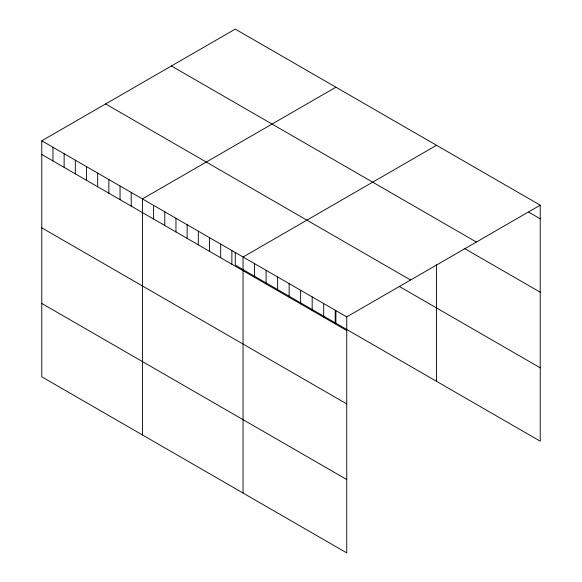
<?xml version="1.0" encoding="UTF-8"?>
<svg xmlns="http://www.w3.org/2000/svg" width="582" height="582" viewBox="0 0 582 582"><rect width="100%" height="100%" fill="white"/><g stroke="black" fill="none" stroke-linecap="round" stroke-linejoin="round"><path stroke-width="0.87" d="M41.773 140.808L346.741 316.877L346.741 552.9L41.773 376.83L41.773 140.808L235.259 29.1L540.227 205.17L540.227 441.192L235.259 265.123L235.259 252.894M335.901 87.205L142.415 198.913L142.415 434.936M436.536 145.304L243.05 257.018L243.05 493.034M346.741 316.877L540.227 205.17M528.703 212.175L540.227 218.832M171.414 65.962L476.374 242.032M464.189 248.31L540.227 292.208M105.626 103.945L410.586 280.015M399.267 286.431L540.227 367.809M41.773 154.47L346.741 330.54M41.773 227.846L346.741 403.915M41.773 303.448L346.741 479.517M436.536 264.745L436.536 381.326M335.901 310.992L335.901 323.221M335.217 310.228L335.217 323.883M323.694 303.578L323.694 317.234M312.178 296.922L312.178 310.584M300.654 290.273L300.654 303.935M289.138 283.623L289.138 297.278M277.614 276.974L277.614 290.629M266.09 270.317L266.09 283.98M254.574 263.668L254.574 277.323M231.869 250.558L231.869 264.221M220.687 244.105L220.687 257.761M209.505 237.645L209.505 251.308M198.324 231.192L198.324 244.847M187.142 224.739L187.142 238.394M175.96 218.279L175.96 231.942M164.779 211.826L164.779 225.481M153.597 205.366L153.597 219.028M131.226 192.46L131.226 206.115M120.045 186L120.045 199.662M108.863 179.547L108.863 193.202M97.681 173.087L97.681 186.749M86.5 166.634L86.5 180.289M75.318 160.174L75.318 173.836M64.136 153.721L64.136 167.383M52.955 147.268L52.955 160.923"/></g></svg>
